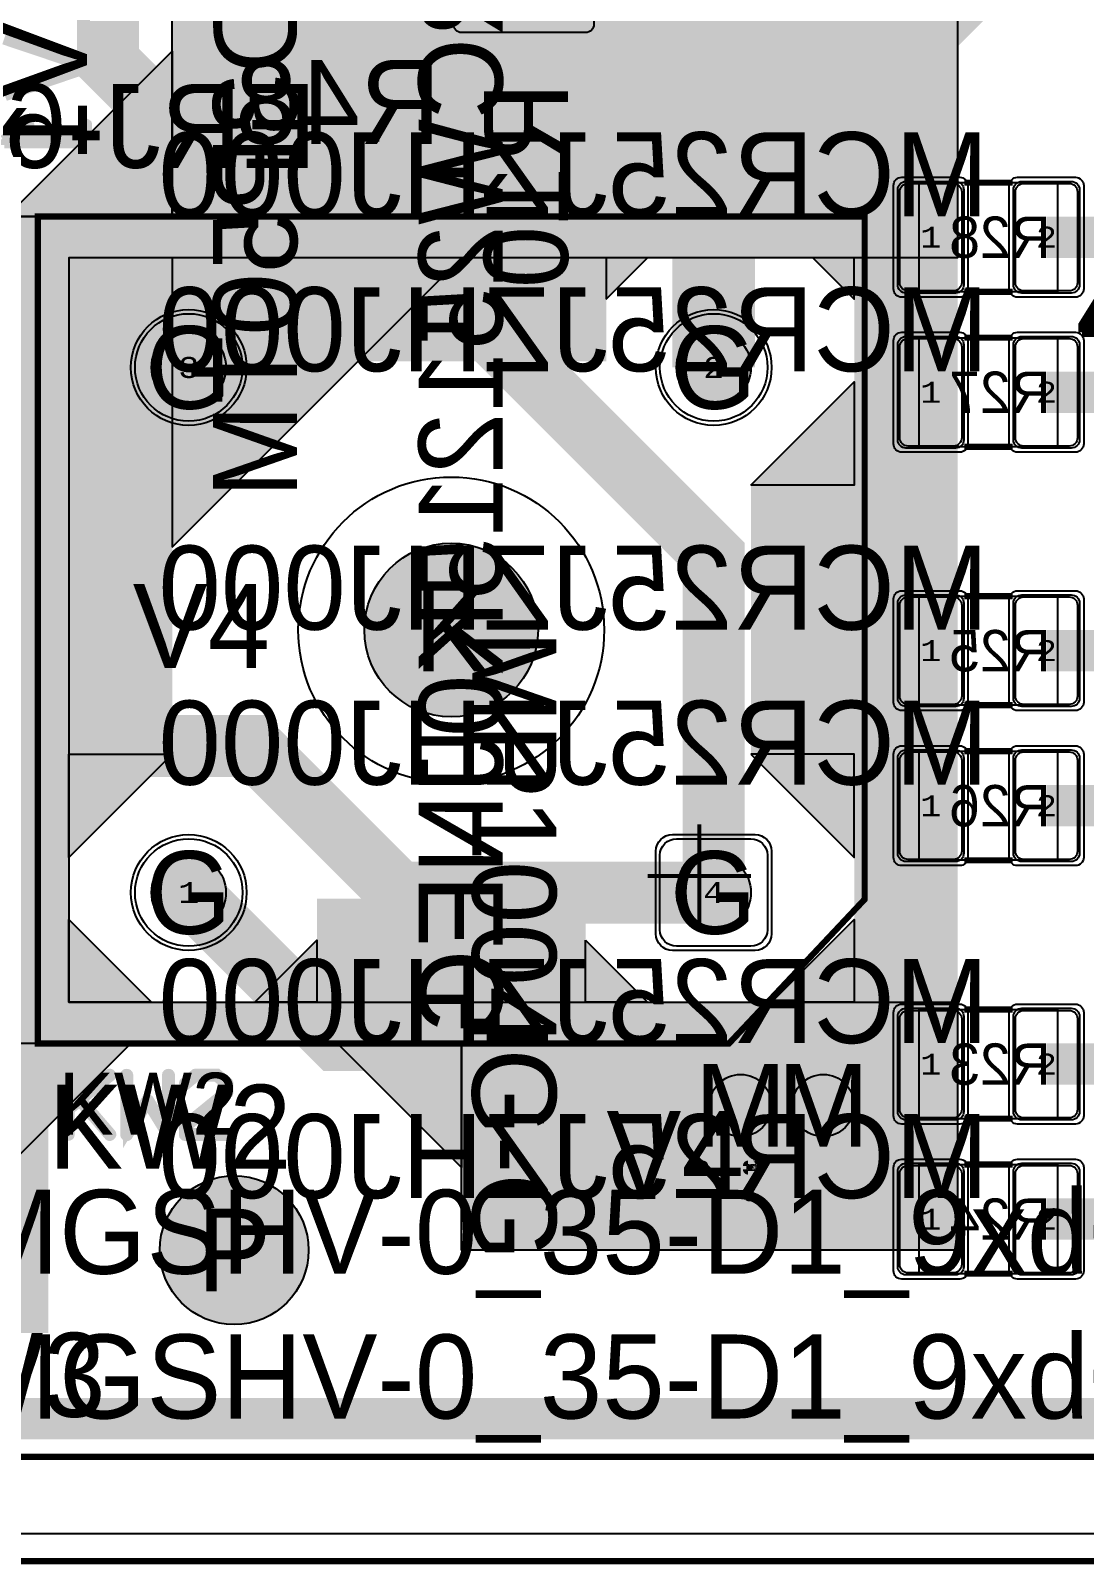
# Model space of a CAD drawing. Extents: x -19 to 284, y -54 to 100.
# Drawn here: x 95.08 to 120.57, y -0.08 to 37 of the extents above; entities that cross this region are included whole.
import ezdxf
from ezdxf.enums import TextEntityAlignment as Align

# ---------------------------------------------------------------- set-up
doc = ezdxf.new("R2010")
doc.units = 0
doc.header["$MEASUREMENT"] = 0
for name, color, linetype in [('ASSEMBLY_OUTLINES_BTM', 191, 'CONTINUOUS'), ('ASSEMBLY_OUTLINES_TOP', 102, 'CONTINUOUS'), ('ASSEMBLY_PART_NUMBERS_BTM', 191, 'CONTINUOUS'), ('ASSEMBLY_PART_NUMBERS_TOP', 102, 'CONTINUOUS'), ('ASSEMBLY_REF_DES_BTM', 191, 'CONTINUOUS'), ('ASSEMBLY_REF_DES_TOP', 102, 'CONTINUOUS'), ('BOARD_OUTLINE', 10, 'CONTINUOUS'), ('DRILL_DRAWING', 21, 'CONTINUOUS'), ('GENERATED_SILKSCREEN_BTM', 255, 'CONTINUOUS'), ('GENERATED_SILKSCREEN_TOP', 140, 'CONTINUOUS'), ('MANUFACTURING_OUTLINES', 10, 'CONTINUOUS'), ('MOUNTING_HOLE_PADS_LAYER14', 150, 'CONTINUOUS'), ('MOUNTING_HOLE_PADS_LAYER15', 230, 'CONTINUOUS'), ('MOUNTING_HOLES_LAYER_BOT17', 42, 'CONTINUOUS'), ('MOUNTING_HOLES_LAYER_TOP', 42, 'CONTINUOUS'), ('PART_HOLES_LAYER_BOTTOM', 30, 'CONTINUOUS'), ('PART_HOLES_LAYER_TOP', 30, 'CONTINUOUS'), ('PART_PADS_LAYER_BOTTOM', 230, 'CONTINUOUS'), ('PART_PADS_LAYER_TOP', 150, 'CONTINUOUS'), ('PART_PADS_SMD_BTM', 230, 'CONTINUOUS'), ('PIN_NUMBERS_BTM', 8, 'CONTINUOUS'), ('PIN_NUMBERS_TOP', 8, 'CONTINUOUS'), ('PLACEMENT_OUTLINES_BTM', 222, 'CONTINUOUS'), ('PLACEMENT_OUTLINES_TOP', 130, 'CONTINUOUS'), ('PLANE_DATA_LAYER_TOP', 150, 'CONTINUOUS'), ('PLANE_SHAPES_LAYER_TOP', 150, 'CONTINUOUS'), ('ROUTE_BORDER', 151, 'CONTINUOUS'), ('SILKSCREEN_OUTLINES_BTM', 211, 'CONTINUOUS'), ('SILKSCREEN_OUTLINES_TOP', 150, 'CONTINUOUS'), ('SILKSCREEN_REF_DES_BTM', 211, 'CONTINUOUS'), ('SILKSCREEN_REF_DES_TOP', 150, 'CONTINUOUS'), ('SOLDERMASK_PADS_BTM', 12, 'CONTINUOUS'), ('SOLDERMASK_PADS_TOP', 180, 'CONTINUOUS'), ('SOLDERPASTE_PADS_BTM', 12, 'CONTINUOUS'), ('TRACES_LAYER_BOTTOM', 230, 'CONTINUOUS'), ('TRACES_LAYER_TOP', 150, 'CONTINUOUS')]:
    doc.layers.add(name, color=color, linetype=linetype)
doc.styles.add('COURIER_NEW', font='COUR.TTF')
doc.styles.add('VERIBEST_GERBER_0', font='txt')

msp = doc.modelspace()

# ---------------------------------------------------------------- hatches: boundary and pattern name
at = {"layer": 'MOUNTING_HOLES_LAYER_BOT17'}
h = msp.add_hatch(color=256, dxfattribs=at)
edge = h.paths.add_edge_path()
edge.add_arc((105.25, 22.5), 2.1, 0, 360)
h = msp.add_hatch(color=256, dxfattribs=at)
edge = h.paths.add_edge_path()
edge.add_arc((112.25, 11), 0.75, 0, 360)
h = msp.add_hatch(color=256, dxfattribs=at)
edge = h.paths.add_edge_path()
edge.add_arc((114.25, 11), 0.75, 0, 360)
h = msp.add_hatch(color=256, dxfattribs=at)
edge = h.paths.add_edge_path()
edge.add_arc((100, 7.5), 1.8, 0, 360)
at = {"layer": 'MOUNTING_HOLES_LAYER_TOP'}
h = msp.add_hatch(color=256, dxfattribs=at)
edge = h.paths.add_edge_path()
edge.add_arc((105.25, 22.5), 2.1, 0, 360)
h = msp.add_hatch(color=256, dxfattribs=at)
edge = h.paths.add_edge_path()
edge.add_arc((112.25, 11), 0.75, 0, 360)
h = msp.add_hatch(color=256, dxfattribs=at)
edge = h.paths.add_edge_path()
edge.add_arc((114.25, 11), 0.75, 0, 360)
h = msp.add_hatch(color=256, dxfattribs=at)
edge = h.paths.add_edge_path()
edge.add_arc((100, 7.5), 1.8, 0, 360)
at = {"layer": 'PART_HOLES_LAYER_BOTTOM'}
h = msp.add_hatch(color=256, dxfattribs=at)
edge = h.paths.add_edge_path()
edge.add_arc((98.9, 28.85), 0.9, 0, 360)
h = msp.add_hatch(color=256, dxfattribs=at)
edge = h.paths.add_edge_path()
edge.add_arc((111.6, 28.85), 0.9, 0, 360)
h = msp.add_hatch(color=256, dxfattribs=at)
edge = h.paths.add_edge_path()
edge.add_arc((98.9, 16.15), 0.9, 0, 360)
h = msp.add_hatch(color=256, dxfattribs=at)
edge = h.paths.add_edge_path()
edge.add_arc((111.6, 16.15), 0.9, 0, 360)
at = {"layer": 'PART_HOLES_LAYER_TOP'}
h = msp.add_hatch(color=256, dxfattribs=at)
edge = h.paths.add_edge_path()
edge.add_arc((98.9, 28.85), 0.9, 0, 360)
h = msp.add_hatch(color=256, dxfattribs=at)
edge = h.paths.add_edge_path()
edge.add_arc((111.6, 28.85), 0.9, 0, 360)
h = msp.add_hatch(color=256, dxfattribs=at)
edge = h.paths.add_edge_path()
edge.add_arc((98.9, 16.15), 0.9, 0, 360)
h = msp.add_hatch(color=256, dxfattribs=at)
edge = h.paths.add_edge_path()
edge.add_arc((111.6, 16.15), 0.9, 0, 360)
at = {"layer": 'PLANE_DATA_LAYER_TOP'}
h = msp.add_hatch(color=256, dxfattribs=at)
h.paths.add_polyline_path([(217.500002, 21.031564, -0.198909956), (217.477684, 20.977683), (209.522321, 13.022318, -0.198913366), (209.468439, 13), (150.031562, 13, -0.198913366), (149.97768, 13.022318), (143.000002, 19.999998, 0.207684346), (142.999996, 20), (132.0762, 20, -0.414213562), (132, 20.0762), (132, 51.999996), (131.999997, 52.000001), (129.500002, 54.499998, 0.207684346), (129.499996, 54.5), (122.000004, 54.5, 0.207684346), (121.999998, 54.499998), (118.522322, 51.02232, -0.198913366), (118.46844, 51.000002), (115.00002, 51, 0.414213562), (115.000012, 50.999992), (115.000015, 50.999987), (117.47768, 48.522322, -0.198909956), (117.499998, 48.468441), (117.499998, 48.46844), (117.5, 7.5762, -0.414213562), (117.4238, 7.5), (105.5762, 7.5, -0.414213562), (105.5, 7.5762), (105.5, 9.499996), (105.499997, 9.500001), (102.500002, 12.499998, 0.207684346), (102.499996, 12.5), (97.500004, 12.5, 0.207684346), (97.499998, 12.499998), (95.500002, 10.500002), (95.5, 10.499996), (95.5, 5.5762, -0.414213562), (95.4238, 5.5), (91.031562, 5.5, -0.198913366), (90.97768, 5.522318), (87.000002, 9.499998, 0.207684346), (86.999996, 9.5), (61.0762, 9.5, -0.414213562), (61, 9.5762), (61, 14.4238, -0.414213562), (61.0762, 14.5), (86.999992, 14.5, 0.414213562), (87, 14.500008), (87.000002, 30.96844), (87.000002, 30.968441, -0.198909956), (87.02232, 31.022322), (88.477678, 32.47768, -0.198913366), (88.53156, 32.499998), (92.1, 32.499999), (94.499996, 32.5, 0.207684346), (94.500002, 32.500002), (98.499998, 36.499998), (98.5, 36.500004), (98.5, 45.4238, -0.414213562), (98.5762, 45.5), (102.499996, 45.5, 0.207684346), (102.500002, 45.500002), (104.499998, 47.499998), (104.5, 47.500004), (104.5, 51.999996), (104.499997, 52.000001), (102.500002, 53.999998, 0.207684346), (102.499996, 54), (80.53156, 54.000002, -0.198913366), (80.477678, 54.02232), (75.02232, 59.477678, -0.198909956), (75.000002, 59.531559), (75.000002, 63.968441, -0.198909956), (75.02232, 64.022322), (75.977678, 64.97768, -0.198913366), (76.03156, 64.999998), (77.9, 64.999998), (84.968438, 65, -0.198913366), (85.02232, 64.977682), (92.499998, 57.500002, 0.207684346), (92.500004, 57.5), (108.468438, 57.5, -0.198913366), (108.52232, 57.477682), (113.499998, 52.500002, 0.207684346), (113.500004, 52.5), (116.499996, 52.5, 0.207684346), (116.500002, 52.500002), (119.477679, 55.477682, -0.198913366), (119.531561, 55.5), (129.499996, 55.5, 0.207684346), (129.500002, 55.500002), (131.999998, 57.999998), (132, 58.000004), (132, 81.4238, -0.414213562), (132.0762, 81.5), (144.999996, 81.5, 0.207684346), (145.000002, 81.500002), (149.977679, 86.477682, -0.198913366), (150.031561, 86.5), (209.468438, 86.5, -0.198913366), (209.52232, 86.477682), (217.477684, 78.522318, -0.198909956), (217.500002, 78.468437)], flags=0)
h.paths.add_polyline_path([(77.9, 60.5, -1), (82.1, 60.5, -1)], flags=0)
h.paths.add_polyline_path([(92.1, 8, -1), (94.9, 8, -1)], flags=0)
h.paths.add_polyline_path([(92.1, 11.5, -1), (94.9, 11.5, -1)], flags=0)
h.paths.add_polyline_path([(97.1, 28.85, -1), (100.7, 28.85, -1)], flags=0)
h.paths.add_polyline_path([(108.667608, 48.071822, 5.81449095), (107.832392, 48.071822, -0.706512233), (107.832392, 47.928178, 5.81449095), (108.667608, 47.928178, -0.706512233)], flags=0)
h.paths.add_polyline_path([(114.999998, 28.499998), (115, 28.500004), (115, 30.499996), (114.999997, 30.500001), (114.000002, 31.499998, 0.207684346), (113.999996, 31.5), (110.000004, 31.5, 0.207684346), (109.999998, 31.499998), (109.000002, 30.500002), (109, 30.499996), (109, 29.0762, -0.414213562), (108.9238, 29), (103.000004, 29, 0.207684346), (102.999998, 28.999998), (98.500002, 24.500002), (98.5, 24.499996), (98.500002, 19.531565), (98.500002, 19.531564, -0.198909956), (98.477684, 19.477683), (96.000002, 17.000002), (96, 16.999996), (96, 15.500004), (96.000003, 15.499999), (97.999998, 13.500002, 0.207684346), (98.000004, 13.5), (100.499996, 13.5, 0.207684346), (100.500002, 13.500002), (101.999998, 14.999998), (102, 15.000004), (102, 15.9238, -0.414213562), (102.0762, 16), (108.4238, 16, -0.414213562), (108.5, 15.9238), (108.5, 15.000004), (108.500003, 14.999999), (109.999998, 13.500002, 0.207684346), (110.000004, 13.5), (112.999996, 13.5, 0.207684346), (113.000002, 13.500002), (114.999998, 15.499998), (115, 15.500004), (115, 16.999996), (114.999997, 17.000001), (112.52232, 19.477678, -0.198909956), (112.500002, 19.531559), (112.500002, 25.96844, -0.198909956), (112.52232, 26.022321)], flags=0)
h.paths.add_polyline_path([(113.307457, 10.178956, 2.670433281), (113.307457, 11.821044, -0.455102068), (113.192543, 11.821044, 2.670433281), (113.192543, 10.178956, -0.455102068)], flags=0)
h.paths.add_polyline_path([(170.605853, 50, -1), (189.394147, 50, -1)], flags=0)
for points in [[(98.9, 28.85), (98.9, 30.7262)], [(98.9, 28.85), (97.0238, 28.85)], [(98.9, 28.85), (98.9, 26.9738)], [(98.9, 28.85), (100.7762, 28.85)]]:
    msp.add_hatch(color=256, dxfattribs=at).paths.add_polyline_path(points, is_closed=False, flags=0)
at = {"layer": 'PLANE_SHAPES_LAYER_TOP'}
for points in [[(117.5, 31.5), (96, 31.5), (96, 13.5), (117.5, 13.5), (117.5, 7.5), (105.5, 7.5), (105.5, 12.5), (94.5, 12.5), (94.5, 9.5), (61, 9.5), (61, 14.5), (87, 14.5), (87, 31), (88.5, 32.5), (98.5, 32.5), (98.5, 45.5), (104.5, 45.5), (104.5, 54), (80.5, 54), (75, 59.5), (75, 64), (76, 65), (85, 65), (85, 57.5), (108.5, 57.5), (108.5, 52.5), (113.5, 52.5), (117.5, 48.5)], [(94.5, 32.5), (98.5, 36.5), (98.5, 32.5)], [(98.5, 24.5), (105.5, 31.5), (98.5, 31.5)], [(109, 30.5), (110, 31.5), (109, 31.5)], [(114, 31.5), (115, 30.5), (115, 31.5)], [(112.5, 26), (115, 28.5), (115, 26)], [(98.5, 19.5), (96, 17), (96, 19.5)], [(112.5, 19.5), (115, 17), (115, 19.5)], [(96, 15.5), (98, 13.5), (96, 13.5)], [(113, 13.5), (115, 15.5), (115, 13.5)], [(100.5, 13.5), (102, 15), (102, 13.5)], [(108.5, 15), (110, 13.5), (108.5, 13.5)], [(94.5, 9.5), (97.5, 12.5), (94.5, 12.5)], [(105.5, 9.5), (102.5, 12.5), (105.5, 12.5)]]:
    msp.add_hatch(color=256, dxfattribs=at).paths.add_polyline_path(points, flags=0)

# ---------------------------------------------------------------- linework, layer by layer
at = {"layer": 'ASSEMBLY_OUTLINES_BTM'}
for points in [[(116.57, 30.68), (116.57, 33.32), (119.92, 33.32), (119.92, 30.68)], [(116.57, 26.93), (116.57, 29.57), (119.92, 29.57), (119.92, 26.93)], [(116.57, 20.68), (116.57, 23.32), (119.92, 23.32), (119.92, 20.68)], [(116.57, 16.93), (116.57, 19.57), (119.92, 19.57), (119.92, 16.93)], [(116.57, 10.68), (116.57, 13.32), (119.92, 13.32), (119.92, 10.68)], [(116.57, 6.93), (116.57, 9.57), (119.92, 9.57), (119.92, 6.93)]]:
    msp.add_lwpolyline(points, close=True, dxfattribs=at)
at = {"layer": 'ASSEMBLY_OUTLINES_TOP'}
msp.add_lwpolyline([(115.25, 32.5), (115.25, 15.984375), (111.970588, 12.5), (95.25, 12.5), (95.25, 32.5)], close=True, dxfattribs=at)
at = {"layer": 'ASSEMBLY_OUTLINES_TOP', "const_width": 0.1}
for points in [[(111.25, 17.8), (111.25, 15.3)], [(110, 16.55), (112.5, 16.55)]]:
    msp.add_lwpolyline(points, dxfattribs=at)
at = {"layer": 'BOARD_OUTLINE', "const_width": 0.1}
msp.add_lwpolyline([(0, 1.5), (0, 98.5, -0.414213562), (1.5, 100), (278.5, 100, -0.414213562), (280, 98.5), (280, 1.5, -0.414213562), (278.5, 0), (1.5, 0, -0.414213562)], format="xyb", close=True, dxfattribs=at)
at = {"layer": 'GENERATED_SILKSCREEN_BTM'}
for points, const_width in [([(94.43032, 36.786488), (96.346496, 36.142344), (94.43032, 35.494136)], 0.254), ([(96.433872, 36.111864), (96.433872, 36.16876), (96.43184, 36.180952), (96.425744, 36.191112), (96.417616, 36.201272), (96.405424, 36.205336), (94.456736, 36.865736)], 0.254), ([(99.521728, 35.505648), (99.586752, 35.310576), (99.521728, 35.115504), (99.521728, 35.109408), (99.519696, 35.10128), (99.519696, 34.473392), (99.519696, 34.467296), (99.521728, 34.4612), (99.52376, 34.453072), (99.531888, 34.444944), (99.735088, 34.235648), (99.745248, 34.22752), (99.755408, 34.225488), (99.763536, 34.223456), (100.50928, 34.223456), (100.515376, 34.223456), (100.521472, 34.225488), (100.5296, 34.22752), (100.537728, 34.235648), (100.740928, 34.444944), (100.751088, 34.453072), (100.75312, 34.4612), (100.75312, 34.473392), (100.75312, 35.10128), (100.75312, 35.109408), (100.75312, 35.113472), (100.751088, 35.115504), (100.686064, 35.310576), (100.751088, 35.505648), (100.75312, 35.50768), (100.75312, 35.519872), (100.75312, 36.007552), (100.75312, 36.01568), (100.751088, 36.02584), (100.740928, 36.036), (100.537728, 36.245296), (100.5296, 36.251392), (100.521472, 36.253424), (100.515376, 36.255456), (100.50928, 36.255456), (99.763536, 36.255456), (99.755408, 36.253424), (99.745248, 36.251392), (99.735088, 36.245296), (99.531888, 36.036), (99.52376, 36.023808), (99.521728, 36.01568), (99.519696, 36.007552), (99.519696, 35.519872), (99.519696, 35.511744), (99.521728, 35.50768), (99.521728, 35.505648)], 0.254), ([(102.665232, 34.963104), (101.572016, 36.052256), (101.572016, 34.963104), (102.665232, 34.963104)], 0.254), ([(103.287024, 35.483296), (103.280928, 35.48736), (103.278896, 35.49752), (103.274832, 35.50768), (103.2728, 35.51784), (103.2728, 35.936432), (103.274832, 35.946592), (103.278896, 35.952688), (103.278896, 35.958784), (103.280928, 35.960816), (103.284992, 35.962848), (103.287024, 35.966912), (103.632464, 36.247328), (103.642624, 36.251392), (103.650752, 36.253424), (103.65888, 36.255456), (104.683008, 36.255456), (104.701296, 36.251392), (104.713488, 36.241232), (104.723648, 36.22904), (104.727712, 36.214816), (104.727712, 34.264096), (104.723648, 34.24784), (104.713488, 34.23768), (104.701296, 34.231584), (104.687072, 34.229552), (104.670816, 34.231584), (104.656592, 34.23768), (104.646432, 34.24784), (104.642368, 34.264096), (104.642368, 35.198816), (103.687328, 35.198816), (103.35408, 34.251904), (103.345952, 34.23768), (103.331728, 34.229552), (103.317504, 34.22752), (103.30328, 34.231584), (103.291088, 34.23768), (103.280928, 34.24784), (103.276864, 34.262064), (103.278896, 34.27832), (103.612144, 35.225232), (103.287024, 35.483296)], 0.254), ([(94.456736, 35.418952), (96.405424, 36.075288), (96.417616, 36.081384), (96.425744, 36.091544), (96.43184, 36.101704), (96.433872, 36.111864)], 0.254), ([(100.67184, 35.9852), (100.67184, 35.523936), (100.616976, 35.349184), (99.659904, 35.349184), (99.600976, 35.523936), (99.600976, 35.9852), (99.781824, 36.172144), (100.48896, 36.172144), (100.67184, 35.9852)], 0.254), ([(101.572016, 34.264096), (101.569984, 34.24784), (101.559824, 34.23768), (101.5456, 34.231584), (101.531376, 34.229552), (101.517152, 34.231584), (101.50496, 34.23768), (101.4948, 34.24784), (101.490736, 34.264096), (101.490736, 34.879792), (101.395232, 34.879792), (101.381008, 34.883856), (101.368816, 34.891984), (101.36272, 34.906208), (101.360688, 34.920432), (101.36272, 34.936688), (101.368816, 34.950912), (101.381008, 34.961072), (101.395232, 34.963104), (101.490736, 34.963104), (101.490736, 36.15792), (101.492768, 36.16808), (101.498864, 36.176208), (101.506992, 36.184336), (101.517152, 36.190432), (101.529344, 36.194496), (101.541536, 36.196528), (101.551696, 36.194496), (101.561856, 36.186368), (102.79528, 34.952944), (102.803408, 34.940752), (102.807472, 34.92856), (102.80544, 34.916368), (102.797312, 34.902144), (102.793248, 34.891984), (102.78512, 34.885888), (102.776992, 34.881824), (102.766832, 34.879792), (101.572016, 34.879792), (101.572016, 34.264096)], 0.254), ([(104.642368, 36.172144), (103.671072, 36.172144), (103.35408, 35.916112), (103.35408, 35.53816), (103.671072, 35.280096), (104.642368, 35.280096), (104.642368, 36.172144)], 0.254), ([(106.804032, 34.037024), (106.799968, 34.030928), (106.789808, 34.028896), (106.779648, 34.0228), (106.769488, 34.0228), (106.350896, 34.0228), (106.340736, 34.0228), (106.33464, 34.028896), (106.328544, 34.028896), (106.326512, 34.030928), (106.32448, 34.03296), (106.318384, 34.037024), (106.04, 34.382464), (106.035936, 34.392624), (106.033904, 34.39872), (106.031872, 34.40888), (106.031872, 35.433008), (106.035936, 35.451296), (106.046096, 35.461456), (106.058288, 35.473648), (106.072512, 35.477712), (108.023232, 35.477712), (108.039488, 35.473648), (108.049648, 35.463488), (108.055744, 35.451296), (108.057776, 35.437072), (108.055744, 35.420816), (108.049648, 35.406592), (108.039488, 35.396432), (108.023232, 35.392368), (107.088512, 35.392368), (107.088512, 34.437328), (108.035424, 34.10408), (108.049648, 34.095952), (108.057776, 34.081728), (108.059808, 34.065472), (108.055744, 34.05328), (108.049648, 34.041088), (108.037456, 34.030928), (108.025264, 34.024832), (108.009008, 34.028896), (107.062096, 34.362144), (106.804032, 34.037024)], 0.254), ([(100.67184, 35.093152), (100.67184, 34.49168), (100.48896, 34.306768), (99.781824, 34.306768), (99.600976, 34.49168), (99.600976, 35.093152), (99.659904, 35.267904), (100.616976, 35.267904), (100.67184, 35.093152)], 0.254), ([(106.115184, 35.392368), (106.115184, 34.41904), (106.371216, 34.10408), (106.749168, 34.10408), (107.007232, 34.41904), (107.007232, 35.392368), (106.115184, 35.392368)], 0.254), ([(94.42016, 34.346056), (94.976928, 34.742296), (94.991152, 34.748392), (95.005376, 34.748392), (95.017568, 34.742296), (95.027728, 34.732136), (95.035856, 34.719944), (95.03992, 34.70572), (95.03992, 34.697592), (95.035856, 34.691496), (95.031792, 34.6854), (95.025696, 34.681336), (94.570528, 34.356216), (96.35056, 34.356216), (96.35056, 34.711816)], 0.254), ([(96.35056, 34.711816), (96.354624, 34.728072), (96.362752, 34.7362), (96.376976, 34.742296), (96.393232, 34.744328), (96.407456, 34.742296), (96.42168, 34.7362), (96.43184, 34.728072), (96.433872, 34.711816), (96.433872, 33.919336), (96.43184, 33.905112), (96.42168, 33.89292), (96.407456, 33.886824), (96.393232, 33.884792), (96.376976, 33.886824), (96.362752, 33.89292), (96.354624, 33.905112), (96.35056, 33.919336), (96.35056, 34.276968), (94.442512, 34.276968)], 0.254), ([(107.98056, 33.262832), (107.984624, 33.279088), (107.992752, 33.287216), (108.006976, 33.293312), (108.023232, 33.295344), (108.037456, 33.293312), (108.05168, 33.287216), (108.06184, 33.279088), (108.063872, 33.262832), (108.063872, 32.470352), (108.06184, 32.456128), (108.05168, 32.443936), (108.037456, 32.43784), (108.023232, 32.435808), (108.006976, 32.43784), (107.992752, 32.443936), (107.984624, 32.456128), (107.98056, 32.470352), (107.98056, 32.827984), (106.072512, 32.827984), (106.058288, 32.830016), (106.048128, 32.836112), (106.042032, 32.846272), (106.04, 32.860496), (106.037968, 32.870656), (106.037968, 32.880816), (106.042032, 32.888944), (106.05016, 32.897072), (106.606928, 33.293312), (106.621152, 33.299408), (106.635376, 33.299408), (106.647568, 33.293312), (106.657728, 33.283152), (106.665856, 33.27096), (106.66992, 33.256736), (106.66992, 33.248608), (106.665856, 33.242512), (106.661792, 33.236416), (106.655696, 33.232352), (106.200528, 32.907232), (107.98056, 32.907232), (107.98056, 33.262832)], 0.254), ([(106.318384, 31.688032), (106.04, 31.346656), (106.037968, 31.338528), (106.035936, 31.332432), (106.033904, 31.3304), (106.031872, 31.322272), (106.031872, 30.637488), (106.033904, 30.62936), (106.033904, 30.627328), (106.035936, 30.625296), (106.037968, 30.6192), (106.04, 30.611072), (106.318384, 30.269696), (106.328544, 30.2636), (106.336672, 30.261568), (106.342768, 30.257504), (106.350896, 30.255472), (107.744848, 30.255472), (107.750944, 30.257504), (107.765168, 30.261568), (107.769232, 30.2636), (107.77736, 30.269696), (108.055744, 30.611072), (108.057776, 30.6192), (108.059808, 30.623264), (108.06184, 30.627328), (108.063872, 30.631392), (108.063872, 30.637488), (108.063872, 31.322272), (108.06184, 31.3304), (108.059808, 31.338528), (108.055744, 31.346656), (107.77736, 31.688032), (107.773296, 31.692096), (107.771264, 31.69616), (107.765168, 31.700224), (107.750944, 31.704288), (107.744848, 31.70632), (106.350896, 31.70632), (106.342768, 31.704288), (106.336672, 31.700224), (106.328544, 31.69616), (106.318384, 31.688032)], 0.254), ([(106.371216, 31.623008), (107.724528, 31.623008), (107.826128, 31.50312), (106.22288, 30.519632), (106.115184, 30.653744), (106.115184, 31.31008), (106.371216, 31.623008)], 0.254), ([(107.87896, 31.438096), (107.98056, 31.31008), (107.98056, 30.653744), (107.724528, 30.336752), (106.371216, 30.336752), (106.275712, 30.45664), (107.87896, 31.438096)], 0.254), ([(0.25, 2.5), (279.75, 2.5)], 0.15)]:
    msp.add_lwpolyline(points, dxfattribs=dict(at, const_width=const_width))
at = {"layer": 'GENERATED_SILKSCREEN_BTM', "const_width": 0.15}
for points in [[(118.833844, 33.320005, 0.000011642), (118.833836, 33.319995), (117.666164, 33.319995, 0.000011642), (117.666156, 33.320005), (118.833844, 33.320005)], [(118.833844, 30.679995), (117.666156, 30.679995, 0.000011642), (117.666164, 30.680005), (118.833836, 30.680005, 0.000011642), (118.833844, 30.679995)], [(118.833844, 29.570005, 0.000011642), (118.833836, 29.569995), (117.666164, 29.569995, 0.000011642), (117.666156, 29.570005), (118.833844, 29.570005)], [(118.833844, 26.929995), (117.666156, 26.929995, 0.000011642), (117.666164, 26.930005), (118.833836, 26.930005, 0.000011642), (118.833844, 26.929995)], [(118.833844, 23.320005, 0.000011642), (118.833836, 23.319995), (117.666164, 23.319995, 0.000011642), (117.666156, 23.320005), (118.833844, 23.320005)], [(118.833844, 20.679995), (117.666156, 20.679995, 0.000011642), (117.666164, 20.680005), (118.833836, 20.680005, 0.000011642), (118.833844, 20.679995)], [(118.833844, 19.570005, 0.000011642), (118.833836, 19.569995), (117.666164, 19.569995, 0.000011642), (117.666156, 19.570005), (118.833844, 19.570005)], [(118.833844, 16.929995), (117.666156, 16.929995, 0.000011642), (117.666164, 16.930005), (118.833836, 16.930005, 0.000011642), (118.833844, 16.929995)], [(118.833844, 13.320005, 0.000011642), (118.833836, 13.319995), (117.666164, 13.319995, 0.000011642), (117.666156, 13.320005), (118.833844, 13.320005)], [(118.833844, 10.679995), (117.666156, 10.679995, 0.000011642), (117.666164, 10.680005), (118.833836, 10.680005, 0.000011642), (118.833844, 10.679995)], [(118.833844, 9.570005, 0.000011642), (118.833836, 9.569995), (117.666164, 9.569995, 0.000011642), (117.666156, 9.570005), (118.833844, 9.570005)], [(118.833844, 6.929995), (117.666156, 6.929995, 0.000011642), (117.666164, 6.930005), (118.833836, 6.930005, 0.000011642), (118.833844, 6.929995)]]:
    msp.add_lwpolyline(points, format="xyb", dxfattribs=at)
at = {"layer": 'GENERATED_SILKSCREEN_TOP', "const_width": 0.15}
msp.add_lwpolyline([(115.25, 32.5), (115.25, 15.984375), (111.970588, 12.5), (95.25, 12.5), (95.25, 32.5)], close=True, dxfattribs=at)
at = {"layer": 'GENERATED_SILKSCREEN_TOP'}
for points, const_width in [([(97.01225, 11.709), (97.01825, 11.718), (97.01975, 11.7285), (97.01825, 11.7405), (97.01225, 11.7495), (97.00475, 11.757), (96.99425, 11.7615), (96.98975, 11.763), (96.98375, 11.763), (96.97925, 11.7615), (96.97475, 11.7585), (96.01325, 10.9755), (96.01325, 11.7345), (96.01025, 11.745), (96.00275, 11.754), (95.99225, 11.7585), (95.98025, 11.76), (95.96975, 11.7585), (95.96075, 11.754), (95.95325, 11.745), (95.95025, 11.7345), (95.95025, 10.2945), (95.95325, 10.2825), (95.96075, 10.275), (95.96975, 10.2705), (95.98025, 10.269), (95.99225, 10.2705), (96.00275, 10.275), (96.01025, 10.2825), (96.01325, 10.2945), (96.01325, 10.8975), (96.26225, 11.0985), (96.97175, 10.275), (96.97625, 10.2705), (96.98075, 10.2675), (96.98525, 10.266), (96.98975, 10.266), (97.00025, 10.2705), (97.00925, 10.2765), (97.01675, 10.284), (97.02125, 10.2945), (97.02125, 10.305), (97.01975, 10.311), (97.01675, 10.3155), (96.30725, 11.139), (97.01225, 11.709)], 0.25), ([(97.36775, 10.2945), (97.37075, 10.284), (97.37525, 10.278), (97.38425, 10.2735), (97.39325, 10.2705), (97.40375, 10.2675), (97.41125, 10.2675), (97.41875, 10.272), (97.42625, 10.2795), (97.90475, 11.0565), (98.38475, 10.2795), (98.39075, 10.272), (98.39675, 10.2675), (98.40575, 10.2675), (98.41475, 10.2705), (98.42525, 10.2735), (98.43425, 10.278), (98.43875, 10.2855), (98.44025, 10.2945), (98.44025, 11.7345), (98.43725, 11.745), (98.42975, 11.754), (98.42075, 11.7585), (98.41025, 11.76), (98.39975, 11.7585), (98.38925, 11.754), (98.38175, 11.745), (98.38025, 11.7345), (98.38025, 10.404), (97.93175, 11.1345), (97.92575, 11.139), (97.91825, 11.142), (97.91225, 11.1435), (97.90475, 11.1435), (97.89725, 11.1435), (97.89125, 11.142), (97.88525, 11.139), (97.87775, 11.1345), (97.43075, 10.404), (97.43075, 11.7345), (97.42775, 11.745), (97.42025, 11.754), (97.40975, 11.7585), (97.39775, 11.76), (97.38725, 11.7585), (97.37825, 11.754), (97.37075, 11.745), (97.36775, 11.7345), (97.36775, 10.299), (97.36775, 10.2945)], 0.25), ([(99.59525, 11.7585), (99.84725, 11.553), (99.85175, 11.5455), (99.85325, 11.5395), (99.85625, 11.535), (99.85775, 11.529), (99.85775, 11.3235), (99.85625, 11.3175), (99.85325, 11.3085), (99.85175, 11.301), (99.84725, 11.298), (98.84825, 10.4865), (98.84825, 10.326), (99.82775, 10.326), (99.83825, 10.323), (99.84725, 10.317), (99.85175, 10.3065), (99.85325, 10.2945), (99.85175, 10.284), (99.84725, 10.2735), (99.83825, 10.2675), (99.82775, 10.2645), (98.81675, 10.2645), (98.80475, 10.2675), (98.79725, 10.275), (98.78975, 10.2825), (98.78675, 10.2945), (98.78675, 10.5), (98.78825, 10.5045), (98.79125, 10.515), (98.79425, 10.5195), (98.79725, 10.5225), (98.80025, 10.5255), (99.79775, 11.3385), (99.79775, 11.514), (99.56375, 11.703), (99.07925, 11.703), (98.83475, 11.5035), (98.82425, 11.5005), (98.81375, 11.502), (98.80475, 11.5065), (98.79875, 11.5155), (98.79275, 11.5245), (98.79125, 11.535), (98.79125, 11.541), (98.79275, 11.5455), (98.80025, 11.553), (99.05225, 11.7585), (99.05825, 11.76), (99.06275, 11.7615), (99.06425, 11.763), (99.07025, 11.7645), (99.57575, 11.7645), (99.58175, 11.763), (99.58325, 11.763), (99.58475, 11.7615), (99.58925, 11.76), (99.59525, 11.7585)], 0.25), ([(110.089455, 8.798609), (110.034591, 8.798609), (110.022399, 8.800641), (110.012239, 8.806737), (110.002079, 8.814865), (109.998015, 8.827057), (109.337615, 10.775745), (109.335583, 10.792001), (109.341679, 10.804193), (109.353871, 10.814353), (109.368095, 10.822481), (109.382319, 10.824513), (109.396543, 10.822481), (109.408735, 10.816385), (109.416863, 10.802161), (110.061007, 8.885985), (110.709215, 10.802161), (110.717343, 10.816385), (110.729535, 10.822481), (110.743759, 10.824513), (110.757983, 10.822481), (110.772207, 10.814353), (110.782367, 10.804193), (110.786431, 10.792001), (110.784399, 10.775745), (110.128063, 8.827057), (110.121967, 8.814865), (110.109775, 8.806737), (110.101647, 8.800641), (110.089455, 8.798609)], 0.254), ([(0.25, 2.5), (279.75, 2.5)], 0.15)]:
    msp.add_lwpolyline(points, dxfattribs=dict(at, const_width=const_width))
at = {"layer": 'GENERATED_SILKSCREEN_TOP', "const_width": 0.254}
for points in [[(112.432356, 9.538257, -0.414213562), (112.432351, 9.538252), (111.339137, 9.538252, -0.815590339), (111.339131, 9.538261), (111.339148, 9.538278), (111.971587, 10.168366, 0.000003606), (111.971599, 10.168362), (111.339148, 9.538262), (112.432346, 9.538262), (112.432346, 10.142166, 0.000002907), (112.432356, 10.142168), (112.432356, 9.538257)], [(112.643684, 9.495584), (112.641652, 9.48136), (112.641652, 9.481359), (112.635556, 9.467135, -0.253450554), (112.635552, 9.467132), (112.623362, 9.459005, -0.111991093), (112.62336, 9.459004), (112.609136, 9.45494, -0.099019514), (112.609134, 9.45494), (112.513636, 9.45494), (112.513636, 8.839248), (112.509572, 8.822992, -0.162277661), (112.509571, 8.822989), (112.499411, 8.812829, -0.261745002), (112.499406, 8.812828), (112.487219, 8.806734, -0.184527552), (112.487216, 8.806732), (112.472992, 8.8047, -0.095414573), (112.47299, 8.8047), (112.458768, 8.806732, -0.145489169), (112.458765, 8.806732), (112.444542, 8.812828, -0.16227766), (112.444539, 8.812829), (112.434379, 8.822989, -0.162277661), (112.434378, 8.822992), (112.432346, 8.839248), (112.432346, 9.45494), (111.237536, 9.45494, -0.099019514), (111.237534, 9.45494), (111.227374, 9.456972, -0.184527552), (111.227371, 9.456974), (111.219247, 9.461036, -0.16227766), (111.219244, 9.461037), (111.211117, 9.467132, -0.205257702), (111.211114, 9.467135), (111.20705, 9.477295), (111.20705, 9.477297), (111.198924, 9.491517, -0.184527553), (111.198922, 9.49152), (111.19689, 9.503712), (111.19689, 9.503715), (111.1969, 9.503746), (111.200954, 9.515907, -0.162277661), (111.200956, 9.515909), (111.209082, 9.528099, -0.111991093), (111.209083, 9.528101), (111.884003, 10.203021, 0.000003444), (111.884014, 10.203016), (111.209091, 9.528093, -0.071067812), (111.20909, 9.528092), (111.200964, 9.515904), (111.200964, 9.515903), (111.1969, 9.503712), (111.198932, 9.491522), (111.198932, 9.491521), (111.207057, 9.477302, -0.205257702), (111.20706, 9.477299), (111.211124, 9.46714), (111.21925, 9.461045, -0.071067812), (111.219251, 9.461044), (111.227375, 9.456982, -0.04938899), (111.227376, 9.456982), (111.237536, 9.45495), (112.432351, 9.45495, -0.414213562), (112.432356, 9.454945), (112.432356, 8.83925), (112.434388, 8.822996), (112.444547, 8.812837), (112.458769, 8.806742), (112.472991, 8.80471), (112.487214, 8.806742, -0.04938899), (112.487215, 8.806742), (112.499402, 8.812836, -0.071067812), (112.499403, 8.812837), (112.509563, 8.822997), (112.513626, 8.83925), (112.513626, 9.454945, -0.414213562), (112.513631, 9.45495), (112.609134, 9.45495), (112.623357, 9.459014), (112.635546, 9.46714), (112.641642, 9.481363), (112.643674, 9.495585), (112.641642, 9.511839), (112.635546, 9.526062), (112.623357, 9.53622), (112.609134, 9.538252), (112.513631, 9.538252, -0.414213562), (112.513626, 9.538257), (112.513626, 10.163561, 0.000002976), (112.513636, 10.163564), (112.513636, 9.538262), (112.609134, 9.538262, -0.099019514), (112.609136, 9.538262), (112.62336, 9.53623, -0.184527552), (112.623363, 9.536228), (112.635553, 9.52607, -0.205257702), (112.635556, 9.526067), (112.641652, 9.511843), (112.641652, 9.511842), (112.643684, 9.495586), (112.643684, 9.495584)]]:
    msp.add_lwpolyline(points, format="xyb", dxfattribs=at)
at = {"layer": 'MANUFACTURING_OUTLINES'}
msp.add_lwpolyline([(280.075405, 1.5, -0.414213562), (278.5, -0.075405), (1.5, -0.075405, -0.414213562), (-0.075405, 1.5), (-0.075405, 98.5, -0.414213562), (1.5, 100.075405), (278.5, 100.075405, -0.414213562), (280.075405, 98.5)], format="xyb", close=True, dxfattribs=at)
at = {"layer": 'MOUNTING_HOLE_PADS_LAYER14'}
msp.add_circle((105.25, 22.5), 3.7, dxfattribs=at)
at = {"layer": 'MOUNTING_HOLE_PADS_LAYER15'}
msp.add_circle((105.25, 22.5), 3.7, dxfattribs=at)
at = {"layer": 'MOUNTING_HOLES_LAYER_BOT17'}
for centre, radius in [((105.25, 22.5), 2.1), ((112.25, 11), 0.75), ((114.25, 11), 0.75), ((100, 7.5), 1.8)]:
    msp.add_circle(centre, radius, dxfattribs=at)
at = {"layer": 'MOUNTING_HOLES_LAYER_TOP'}
for centre, radius in [((105.25, 22.5), 2.1), ((112.25, 11), 0.75), ((114.25, 11), 0.75), ((100, 7.5), 1.8)]:
    msp.add_circle(centre, radius, dxfattribs=at)
at = {"layer": 'PART_HOLES_LAYER_BOTTOM'}
for centre in [(98.9, 28.85), (111.6, 28.85), (98.9, 16.15), (111.6, 16.15)]:
    msp.add_circle(centre, 0.9, dxfattribs=at)
at = {"layer": 'PART_HOLES_LAYER_TOP'}
for centre in [(98.9, 28.85), (111.6, 28.85), (98.9, 16.15), (111.6, 16.15)]:
    msp.add_circle(centre, 0.9, dxfattribs=at)
at = {"layer": 'PART_PADS_LAYER_BOTTOM'}
msp.add_lwpolyline([(110.7, 14.85, -0.414213562), (110.3, 15.25), (110.3, 17.05, -0.414213562), (110.7, 17.45), (112.5, 17.45, -0.414213562), (112.9, 17.05), (112.9, 15.25, -0.414213562), (112.5, 14.85)], format="xyb", close=True, dxfattribs=at)
for centre in [(98.9, 28.85), (111.6, 28.85), (98.9, 16.15)]:
    msp.add_circle(centre, 1.3, dxfattribs=at)
at = {"layer": 'PART_PADS_LAYER_TOP'}
msp.add_lwpolyline([(110.7, 14.85, -0.414213562), (110.3, 15.25), (110.3, 17.05, -0.414213562), (110.7, 17.45), (112.5, 17.45, -0.414213562), (112.9, 17.05), (112.9, 15.25, -0.414213562), (112.5, 14.85)], format="xyb", close=True, dxfattribs=at)
for centre in [(98.9, 28.85), (111.6, 28.85), (98.9, 16.15)]:
    msp.add_circle(centre, 1.3, dxfattribs=at)
at = {"layer": 'PART_PADS_SMD_BTM'}
for points in [[(117.45, 33.35, -0.414213562), (117.65, 33.15), (117.65, 30.85, -0.414213562), (117.45, 30.65), (116.25, 30.65, -0.414213562), (116.05, 30.85), (116.05, 33.15, -0.414213562), (116.25, 33.35)], [(120.25, 33.35, -0.414213562), (120.45, 33.15), (120.45, 30.85, -0.414213562), (120.25, 30.65), (119.05, 30.65, -0.414213562), (118.85, 30.85), (118.85, 33.15, -0.414213562), (119.05, 33.35)], [(117.45, 29.6, -0.414213562), (117.65, 29.4), (117.65, 27.1, -0.414213562), (117.45, 26.9), (116.25, 26.9, -0.414213562), (116.05, 27.1), (116.05, 29.4, -0.414213562), (116.25, 29.6)], [(120.25, 29.6, -0.414213562), (120.45, 29.4), (120.45, 27.1, -0.414213562), (120.25, 26.9), (119.05, 26.9, -0.414213562), (118.85, 27.1), (118.85, 29.4, -0.414213562), (119.05, 29.6)], [(117.45, 23.35, -0.414213562), (117.65, 23.15), (117.65, 20.85, -0.414213562), (117.45, 20.65), (116.25, 20.65, -0.414213562), (116.05, 20.85), (116.05, 23.15, -0.414213562), (116.25, 23.35)], [(120.25, 23.35, -0.414213562), (120.45, 23.15), (120.45, 20.85, -0.414213562), (120.25, 20.65), (119.05, 20.65, -0.414213562), (118.85, 20.85), (118.85, 23.15, -0.414213562), (119.05, 23.35)], [(117.45, 19.6, -0.414213562), (117.65, 19.4), (117.65, 17.1, -0.414213562), (117.45, 16.9), (116.25, 16.9, -0.414213562), (116.05, 17.1), (116.05, 19.4, -0.414213562), (116.25, 19.6)], [(120.25, 19.6, -0.414213562), (120.45, 19.4), (120.45, 17.1, -0.414213562), (120.25, 16.9), (119.05, 16.9, -0.414213562), (118.85, 17.1), (118.85, 19.4, -0.414213562), (119.05, 19.6)], [(117.45, 13.35, -0.414213562), (117.65, 13.15), (117.65, 10.85, -0.414213562), (117.45, 10.65), (116.25, 10.65, -0.414213562), (116.05, 10.85), (116.05, 13.15, -0.414213562), (116.25, 13.35)], [(120.25, 13.35, -0.414213562), (120.45, 13.15), (120.45, 10.85, -0.414213562), (120.25, 10.65), (119.05, 10.65, -0.414213562), (118.85, 10.85), (118.85, 13.15, -0.414213562), (119.05, 13.35)], [(117.45, 9.6, -0.414213562), (117.65, 9.4), (117.65, 7.1, -0.414213562), (117.45, 6.9), (116.25, 6.9, -0.414213562), (116.05, 7.1), (116.05, 9.4, -0.414213562), (116.25, 9.6)], [(120.25, 9.6, -0.414213562), (120.45, 9.4), (120.45, 7.1, -0.414213562), (120.25, 6.9), (119.05, 6.9, -0.414213562), (118.85, 7.1), (118.85, 9.4, -0.414213562), (119.05, 9.6)]]:
    msp.add_lwpolyline(points, format="xyb", close=True, dxfattribs=at)
at = {"layer": 'PLACEMENT_OUTLINES_BTM'}
for points in [[(116.57, 30.68), (116.57, 33.32), (119.92, 33.32), (119.92, 30.68)], [(116.57, 26.93), (116.57, 29.57), (119.92, 29.57), (119.92, 26.93)], [(116.57, 20.68), (116.57, 23.32), (119.92, 23.32), (119.92, 20.68)], [(116.57, 16.93), (116.57, 19.57), (119.92, 19.57), (119.92, 16.93)], [(116.57, 10.68), (116.57, 13.32), (119.92, 13.32), (119.92, 10.68)], [(116.57, 6.93), (116.57, 9.57), (119.92, 9.57), (119.92, 6.93)]]:
    msp.add_lwpolyline(points, close=True, dxfattribs=at)
at = {"layer": 'PLACEMENT_OUTLINES_TOP'}
msp.add_lwpolyline([(115.25, 32.5), (115.25, 15.984375), (111.970588, 12.5), (95.25, 12.5), (95.25, 32.5)], close=True, dxfattribs=at)
at = {"layer": 'PLANE_DATA_LAYER_TOP', "const_width": 1}
for points in [[(98.9, 28.85), (98.9, 30.7262)], [(98.9, 28.85), (97.0238, 28.85)], [(98.9, 28.85), (98.9, 26.9738)], [(98.9, 28.85), (100.7762, 28.85)], [(93.5, 11.5), (94.9762, 11.5)], [(93.5, 8), (94.9762, 8)]]:
    msp.add_lwpolyline(points, dxfattribs=at)
at = {"layer": 'PLANE_SHAPES_LAYER_TOP'}
for points in [[(117.5, 48.5), (117.5, 31.5), (96, 31.5), (96, 13.5), (117.5, 13.5), (117.5, 7.5), (105.5, 7.5), (105.5, 12.5), (94.5, 12.5), (94.5, 9.5), (61, 9.5)], [(61, 14.5), (87, 14.5), (87, 31), (88.5, 32.5), (98.5, 32.5), (98.5, 45.5)]]:
    msp.add_lwpolyline(points, dxfattribs=at)
for points in [[(94.5, 32.5), (98.5, 36.5), (98.5, 32.5)], [(98.5, 24.5), (105.5, 31.5), (98.5, 31.5)], [(109, 30.5), (110, 31.5), (109, 31.5)], [(114, 31.5), (115, 30.5), (115, 31.5)], [(112.5, 26), (115, 28.5), (115, 26)], [(98.5, 19.5), (96, 17), (96, 19.5)], [(112.5, 19.5), (115, 17), (115, 19.5)], [(96, 15.5), (98, 13.5), (96, 13.5)], [(113, 13.5), (115, 15.5), (115, 13.5)], [(100.5, 13.5), (102, 15), (102, 13.5)], [(108.5, 15), (110, 13.5), (108.5, 13.5)], [(94.5, 9.5), (97.5, 12.5), (94.5, 12.5)], [(105.5, 9.5), (102.5, 12.5), (105.5, 12.5)]]:
    msp.add_lwpolyline(points, close=True, dxfattribs=at)
for points in [[(96, 19.5), (98.5, 19.5), (96, 31.5), (98.5, 31.5)], [(100.5, 29), (109, 29), (100.5, 31.5), (109, 31.5)], [(115, 13.5), (117.5, 13.5), (115, 31.5), (117.5, 31.5)], [(112.5, 19.5), (115, 19.5), (112.5, 26), (115, 26)], [(102, 13.5), (108.5, 13.5), (102, 16), (108.5, 16)], [(91, 5.5), (95.5, 5.5), (91, 10.5), (95.5, 10.5)]]:
    msp.add_solid(points, dxfattribs=at)
at = {"layer": 'ROUTE_BORDER'}
msp.add_lwpolyline([(0.635, 0.635), (0.635, 99.5), (279.5, 99.5), (279.5, 0.635)], close=True, dxfattribs=at)
at = {"layer": 'SILKSCREEN_OUTLINES_BTM'}
for points in [[(116.57, 30.68), (116.57, 33.32), (119.92, 33.32), (119.92, 30.68)], [(116.57, 26.93), (116.57, 29.57), (119.92, 29.57), (119.92, 26.93)], [(116.57, 20.68), (116.57, 23.32), (119.92, 23.32), (119.92, 20.68)], [(116.57, 16.93), (116.57, 19.57), (119.92, 19.57), (119.92, 16.93)], [(116.57, 10.68), (116.57, 13.32), (119.92, 13.32), (119.92, 10.68)], [(116.57, 6.93), (116.57, 9.57), (119.92, 9.57), (119.92, 6.93)]]:
    msp.add_lwpolyline(points, close=True, dxfattribs=at)
msp.add_lwpolyline([(0.25, 2.5), (279.75, 2.5)], dxfattribs=at)
at = {"layer": 'SILKSCREEN_OUTLINES_TOP'}
msp.add_lwpolyline([(115.25, 32.5), (115.25, 15.984375), (111.970588, 12.5), (95.25, 12.5), (95.25, 32.5)], close=True, dxfattribs=at)
msp.add_lwpolyline([(0.25, 2.5), (279.75, 2.5)], dxfattribs=at)
at = {"layer": 'SOLDERMASK_PADS_BTM'}
for points in [[(105.3, 38.75, -0.414213562), (105.5, 38.95), (108.5, 38.95, -0.414213562), (108.7, 38.75), (108.7, 37.15, -0.414213562), (108.5, 36.95), (105.5, 36.95, -0.414213562), (105.3, 37.15)], [(117.55, 33.45, -0.414213562), (117.75, 33.25), (117.75, 30.75, -0.414213562), (117.55, 30.55), (116.15, 30.55, -0.414213562), (115.95, 30.75), (115.95, 33.25, -0.414213562), (116.15, 33.45)], [(120.35, 33.45, -0.414213562), (120.55, 33.25), (120.55, 30.75, -0.414213562), (120.35, 30.55), (118.95, 30.55, -0.414213562), (118.75, 30.75), (118.75, 33.25, -0.414213562), (118.95, 33.45)], [(117.55, 29.7, -0.414213562), (117.75, 29.5), (117.75, 27, -0.414213562), (117.55, 26.8), (116.15, 26.8, -0.414213562), (115.95, 27), (115.95, 29.5, -0.414213562), (116.15, 29.7)], [(120.35, 29.7, -0.414213562), (120.55, 29.5), (120.55, 27, -0.414213562), (120.35, 26.8), (118.95, 26.8, -0.414213562), (118.75, 27), (118.75, 29.5, -0.414213562), (118.95, 29.7)], [(117.55, 23.45, -0.414213562), (117.75, 23.25), (117.75, 20.75, -0.414213562), (117.55, 20.55), (116.15, 20.55, -0.414213562), (115.95, 20.75), (115.95, 23.25, -0.414213562), (116.15, 23.45)], [(120.35, 23.45, -0.414213562), (120.55, 23.25), (120.55, 20.75, -0.414213562), (120.35, 20.55), (118.95, 20.55, -0.414213562), (118.75, 20.75), (118.75, 23.25, -0.414213562), (118.95, 23.45)], [(117.55, 19.7, -0.414213562), (117.75, 19.5), (117.75, 17, -0.414213562), (117.55, 16.8), (116.15, 16.8, -0.414213562), (115.95, 17), (115.95, 19.5, -0.414213562), (116.15, 19.7)], [(120.35, 19.7, -0.414213562), (120.55, 19.5), (120.55, 17, -0.414213562), (120.35, 16.8), (118.95, 16.8, -0.414213562), (118.75, 17), (118.75, 19.5, -0.414213562), (118.95, 19.7)], [(110.6, 14.75, -0.414213562), (110.2, 15.15), (110.2, 17.15, -0.414213562), (110.6, 17.55), (112.6, 17.55, -0.414213562), (113, 17.15), (113, 15.15, -0.414213562), (112.6, 14.75)], [(117.55, 13.45, -0.414213562), (117.75, 13.25), (117.75, 10.75, -0.414213562), (117.55, 10.55), (116.15, 10.55, -0.414213562), (115.95, 10.75), (115.95, 13.25, -0.414213562), (116.15, 13.45)], [(120.35, 13.45, -0.414213562), (120.55, 13.25), (120.55, 10.75, -0.414213562), (120.35, 10.55), (118.95, 10.55, -0.414213562), (118.75, 10.75), (118.75, 13.25, -0.414213562), (118.95, 13.45)], [(117.55, 9.7, -0.414213562), (117.75, 9.5), (117.75, 7, -0.414213562), (117.55, 6.8), (116.15, 6.8, -0.414213562), (115.95, 7), (115.95, 9.5, -0.414213562), (116.15, 9.7)], [(120.35, 9.7, -0.414213562), (120.55, 9.5), (120.55, 7, -0.414213562), (120.35, 6.8), (118.95, 6.8, -0.414213562), (118.75, 7), (118.75, 9.5, -0.414213562), (118.95, 9.7)]]:
    msp.add_lwpolyline(points, format="xyb", close=True, dxfattribs=at)
for centre in [(98.9, 28.85), (111.6, 28.85), (98.9, 16.15)]:
    msp.add_circle(centre, 1.4, dxfattribs=at)
at = {"layer": 'SOLDERMASK_PADS_TOP'}
msp.add_lwpolyline([(110.6, 14.75, -0.414213562), (110.2, 15.15), (110.2, 17.15, -0.414213562), (110.6, 17.55), (112.6, 17.55, -0.414213562), (113, 17.15), (113, 15.15, -0.414213562), (112.6, 14.75)], format="xyb", close=True, dxfattribs=at)
for centre in [(98.9, 28.85), (111.6, 28.85), (98.9, 16.15)]:
    msp.add_circle(centre, 1.4, dxfattribs=at)
at = {"layer": 'SOLDERPASTE_PADS_BTM'}
for points in [[(117.4, 33.3, -0.414213562), (117.6, 33.1), (117.6, 30.9, -0.414213562), (117.4, 30.7), (116.3, 30.7, -0.414213562), (116.1, 30.9), (116.1, 33.1, -0.414213562), (116.3, 33.3)], [(120.2, 33.3, -0.414213562), (120.4, 33.1), (120.4, 30.9, -0.414213562), (120.2, 30.7), (119.1, 30.7, -0.414213562), (118.9, 30.9), (118.9, 33.1, -0.414213562), (119.1, 33.3)], [(117.4, 29.55, -0.414213562), (117.6, 29.35), (117.6, 27.15, -0.414213562), (117.4, 26.95), (116.3, 26.95, -0.414213562), (116.1, 27.15), (116.1, 29.35, -0.414213562), (116.3, 29.55)], [(120.2, 29.55, -0.414213562), (120.4, 29.35), (120.4, 27.15, -0.414213562), (120.2, 26.95), (119.1, 26.95, -0.414213562), (118.9, 27.15), (118.9, 29.35, -0.414213562), (119.1, 29.55)], [(117.4, 23.3, -0.414213562), (117.6, 23.1), (117.6, 20.9, -0.414213562), (117.4, 20.7), (116.3, 20.7, -0.414213562), (116.1, 20.9), (116.1, 23.1, -0.414213562), (116.3, 23.3)], [(120.2, 23.3, -0.414213562), (120.4, 23.1), (120.4, 20.9, -0.414213562), (120.2, 20.7), (119.1, 20.7, -0.414213562), (118.9, 20.9), (118.9, 23.1, -0.414213562), (119.1, 23.3)], [(117.4, 19.55, -0.414213562), (117.6, 19.35), (117.6, 17.15, -0.414213562), (117.4, 16.95), (116.3, 16.95, -0.414213562), (116.1, 17.15), (116.1, 19.35, -0.414213562), (116.3, 19.55)], [(120.2, 19.55, -0.414213562), (120.4, 19.35), (120.4, 17.15, -0.414213562), (120.2, 16.95), (119.1, 16.95, -0.414213562), (118.9, 17.15), (118.9, 19.35, -0.414213562), (119.1, 19.55)], [(117.4, 13.3, -0.414213562), (117.6, 13.1), (117.6, 10.9, -0.414213562), (117.4, 10.7), (116.3, 10.7, -0.414213562), (116.1, 10.9), (116.1, 13.1, -0.414213562), (116.3, 13.3)], [(120.2, 13.3, -0.414213562), (120.4, 13.1), (120.4, 10.9, -0.414213562), (120.2, 10.7), (119.1, 10.7, -0.414213562), (118.9, 10.9), (118.9, 13.1, -0.414213562), (119.1, 13.3)], [(117.4, 9.55, -0.414213562), (117.6, 9.35), (117.6, 7.15, -0.414213562), (117.4, 6.95), (116.3, 6.95, -0.414213562), (116.1, 7.15), (116.1, 9.35, -0.414213562), (116.3, 9.55)], [(120.2, 9.55, -0.414213562), (120.4, 9.35), (120.4, 7.15, -0.414213562), (120.2, 6.95), (119.1, 6.95, -0.414213562), (118.9, 7.15), (118.9, 9.35, -0.414213562), (119.1, 9.55)]]:
    msp.add_lwpolyline(points, format="xyb", close=True, dxfattribs=at)
at = {"layer": 'TRACES_LAYER_BOTTOM'}
for points, const_width in [([(122.503036, 40.217771), (119.692269, 40.217771), (111.6, 32.125502), (111.6, 28.85)], 2), ([(96.95, 39.4), (96.95, 36.244364), (101.092364, 32.102), (103.791249, 32.102), (111.6, 24.293249), (111.6, 16.15)], 1.5), ([(116.85, 32), (116.85, 28.25)], 1), ([(122.633471, 31.438281), (122.071752, 32), (119.65, 32)], 1), ([(92, 28.75), (95.15, 28.75), (95.25, 28.85), (98.9, 28.85)], 2), ([(116.85, 22), (116.85, 28.25)], 1), ([(119.65, 28.25), (121.1, 28.25), (121.145664, 28.204336), (122.354991, 28.204336)], 1), ([(116.85, 18.25), (116.85, 22)], 1), ([(122.420447, 22), (119.65, 22)], 1), ([(86.25, 6.75), (88.46924, 8.96924), (88.46924, 11.051935), (90.947401, 13.530096), (90.947401, 18.635817), (92.008061, 19.696477), (100.43758, 19.696477), (103.984057, 16.15), (111.6, 16.15)], 1.5), ([(116.85, 12), (116.85, 18.25)], 1), ([(122.696948, 18.254277), (121.183412, 18.254277), (121.179135, 18.25), (119.65, 18.25)], 1), ([(98.9, 16.15), (102.469869, 12.580131), (107.319007, 12.580131), (111.649138, 8.25), (116.85, 8.25)], 1.5), ([(116.85, 8.25), (116.85, 12)], 1), ([(119.65, 12), (122.127882, 12), (122.289904, 11.837978)], 1), ([(119.65, 8.25), (122.37534, 8.25)], 1)]:
    msp.add_lwpolyline(points, dxfattribs=dict(at, const_width=const_width))
at = {"layer": 'TRACES_LAYER_TOP', "const_width": 1}
msp.add_lwpolyline([(59.4, 10.5), (59.4, 7.602641), (63.580209, 3.422432), (128.973946, 3.422432), (128.998565, 3.447051), (241.250814, 3.447051), (247.77999, 9.976227), (266.052237, 9.976227), (275.964952, 19.888942), (275.964952, 70.799765), (260.664717, 86.1), (252.8, 86.1)], dxfattribs=at)

# ---------------------------------------------------------------- texts
at = {"layer": 'ASSEMBLY_OUTLINES_TOP', "style": 'VERIBEST_GERBER_0'}
msp.add_text('4', height=2.03, dxfattribs=at).set_placement((120.354182, 31.271122), align=Align.TOP_LEFT)
at = {"layer": 'ASSEMBLY_PART_NUMBERS_BTM', "style": 'VERIBEST_GERBER_0', "text_generation_flag": 2}
for s, p in [('FQD3P50TM', (99.49, 41.7)), ('CRCW251215K0JNEG', (104.46, 40.75))]:
    msp.add_text(s, height=2.032, rotation=90, dxfattribs=at).set_placement(p, align=Align.TOP_LEFT)
for s, p in [('ERJ-6GEYJ433V', (102, 35.71)), ('MCR25JZHJ000', (118.25, 34.54)), ('MCR25JZHJ000', (118.25, 30.79)), ('MCR25JZHJ000', (118.25, 24.54)), ('MCR25JZHJ000', (118.25, 20.79)), ('MCR25JZHJ000', (118.25, 14.54)), ('MCR25JZHJ000', (118.25, 10.79))]:
    msp.add_text(s, height=2.032, dxfattribs=at).set_placement(p, align=Align.TOP_LEFT)
at = {"layer": 'ASSEMBLY_PART_NUMBERS_TOP', "style": 'VERIBEST_GERBER_0'}
msp.add_text('MP1004G-G', height=2.032, rotation=270, dxfattribs=at).set_placement((107.79, 22.5), align=Align.TOP_LEFT)
for p in [(93.5, 8.96), (93.5, 5.46)]:
    msp.add_text('MGSHV-0_35-D1_9xd0.8', height=2.032, dxfattribs=at).set_placement(p, align=Align.TOP_LEFT)
at = {"layer": 'ASSEMBLY_REF_DES_BTM', "style": 'VERIBEST_GERBER_0', "text_generation_flag": 2}
for s, p in [('R28', (119.75, 32.5)), ('R27', (119.75, 28.75)), ('R25', (119.75, 22.5)), ('R26', (119.75, 18.75)), ('R23', (119.75, 12.5)), ('R24', (119.75, 8.75))]:
    msp.add_text(s, height=1, dxfattribs=at).set_placement(p, align=Align.TOP_LEFT)
at = {"layer": 'ASSEMBLY_REF_DES_TOP', "style": 'VERIBEST_GERBER_0'}
for s, p in [('V4', (97.544367, 23.615153)), ('KW2', (95.5, 11.5)), ('KW3', (91, 5.5))]:
    msp.add_text(s, height=2.032, dxfattribs=at).set_placement(p, align=Align.TOP_LEFT)
at = {"layer": 'DRILL_DRAWING', "style": 'VERIBEST_GERBER_0'}
for s, p in [('G', (98.9, 28.85)), ('G', (111.6, 28.85)), ('K', (105.25, 22.5)), ('G', (98.9, 16.15)), ('G', (111.6, 16.15)), ('M', (112.25, 11)), ('M', (114.25, 11)), ('P', (100, 7.5))]:
    msp.add_text(s, height=2, dxfattribs=at).set_placement(p, align=Align.MIDDLE_CENTER)
at = {"layer": 'PIN_NUMBERS_BTM', "style": 'COURIER_NEW'}
for s, p in [('1', (116.85, 32)), ('2', (119.65, 32)), ('3', (98.9, 28.85)), ('2', (111.6, 28.85)), ('1', (116.85, 28.25)), ('2', (119.65, 28.25)), ('1', (116.85, 22)), ('2', (119.65, 22)), ('1', (116.85, 18.25)), ('2', (119.65, 18.25)), ('1', (98.9, 16.15)), ('4', (111.6, 16.15)), ('1', (116.85, 12)), ('2', (119.65, 12)), ('1', (116.85, 8.25)), ('2', (119.65, 8.25))]:
    msp.add_text(s, height=0.508, dxfattribs=at).set_placement(p, align=Align.MIDDLE_CENTER)
at = {"layer": 'PIN_NUMBERS_TOP', "style": 'COURIER_NEW'}
for s, p in [('1', (116.85, 32)), ('2', (119.65, 32)), ('3', (98.9, 28.85)), ('2', (111.6, 28.85)), ('1', (116.85, 28.25)), ('2', (119.65, 28.25)), ('1', (116.85, 22)), ('2', (119.65, 22)), ('1', (116.85, 18.25)), ('2', (119.65, 18.25)), ('1', (98.9, 16.15)), ('4', (111.6, 16.15)), ('1', (116.85, 12)), ('2', (119.65, 12)), ('1', (116.85, 8.25)), ('2', (119.65, 8.25))]:
    msp.add_text(s, height=0.508, dxfattribs=at).set_placement(p, align=Align.MIDDLE_CENTER)
at = {"layer": 'SILKSCREEN_OUTLINES_TOP', "style": 'VERIBEST_GERBER_0'}
msp.add_text('4', height=2.03, dxfattribs=at).set_placement((120.45, 31.16), align=Align.TOP_LEFT)
at = {"layer": 'SILKSCREEN_REF_DES_BTM', "style": 'VERIBEST_GERBER_0', "text_generation_flag": 2}
for s, p in [('V1', (94.41, 37.2)), ('R10', (106.04, 35.75))]:
    msp.add_text(s, height=2.032, rotation=90, dxfattribs=at).set_placement(p, align=Align.TOP_LEFT)
msp.add_text('R48', height=2.032, dxfattribs=at).set_placement((105, 36.29), align=Align.TOP_LEFT)
at = {"layer": 'SILKSCREEN_REF_DES_TOP', "style": 'VERIBEST_GERBER_0'}
for s, height, p in [('KW2', 1.5, (95.75, 11.79)), ('V4', 2.032, (109.004367, 10.865153))]:
    msp.add_text(s, height=height, dxfattribs=at).set_placement(p, align=Align.TOP_LEFT)

doc.saveas('drawing.dxf')
